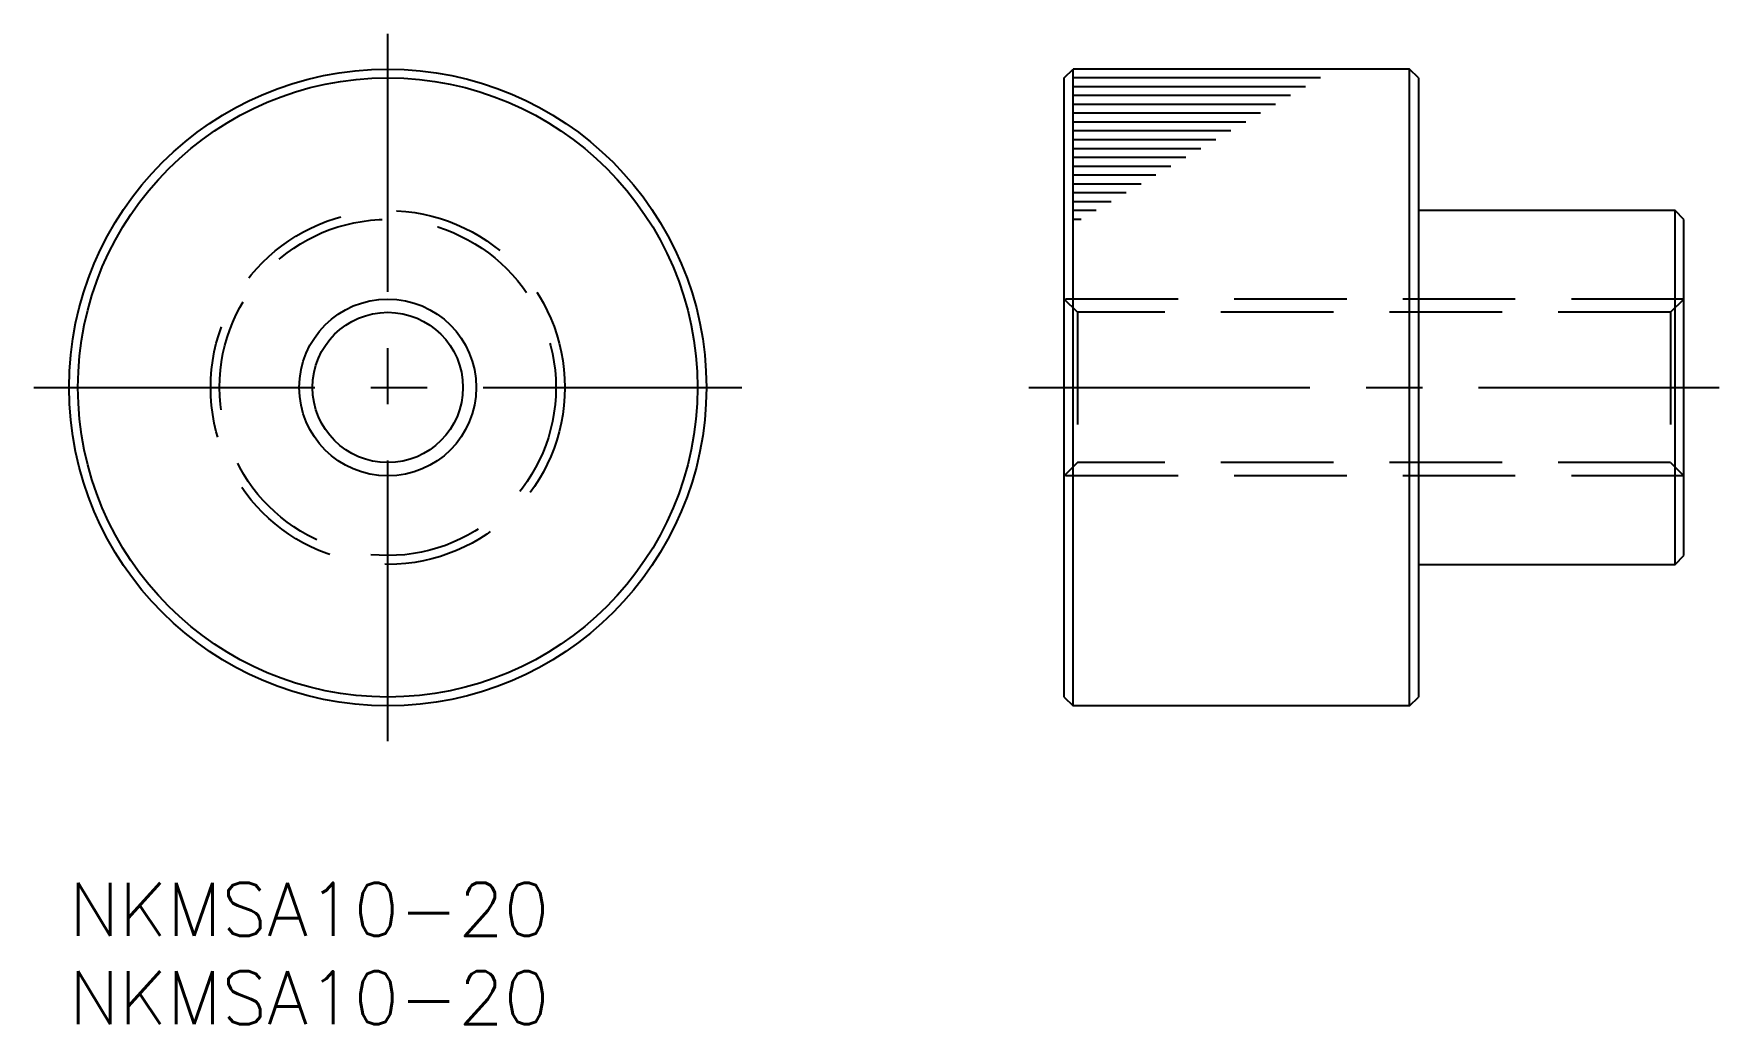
# Model space of a CAD drawing. Extents: x -2 to 93.2, y -8 to 48.
import ezdxf

# ---------------------------------------------------------------- set-up
doc = ezdxf.new("R2010")
doc.units = 0
doc.header["$LTSCALE"] = 0.5
doc.linetypes.add('CENTER', pattern=[50.8, 31.75, -6.35, 6.35, -6.35])
doc.linetypes.add('DASHED', pattern=[19.05, 12.7, -6.35])
doc.layers.get('0').update_dxf_attribs({"linetype": 'CONTINUOUS'})
for name, color, linetype in [('MSM_CENTER', 1, 'CENTER'), ('MSM_CONTINUOUS', 7, 'CONTINUOUS'), ('MSM_DASHED', 4, 'DASHED'), ('MSM_NARROW', 5, 'CONTINUOUS'), ('MSM_PART_NUMBER', 7, 'CONTINUOUS')]:
    doc.layers.add(name, color=color, linetype=linetype)
doc.styles.get("Standard").update_dxf_attribs({"font": 'txt.shx', "height": 3, "bigfont": 'bigfont.shx'})

# ---------------------------------------------------------------- blocks, each defined once
blk = doc.blocks.new('*U2')
at = {"layer": 'MSM_PART_NUMBER'}
blk.add_text('NKMSA10-20', height=3, dxfattribs=at).set_placement((0, -3))
blk = doc.blocks.new('*U3')
at = {"layer": 'MSM_PART_NUMBER'}
blk.add_text('NKMSA10-20', height=3, dxfattribs=at).set_placement((0, -8))

msp = doc.modelspace()

# ---------------------------------------------------------------- linework, layer by layer
msp.add_circle((18, 28), 4.25)
at = {"layer": 'MSM_CENTER'}
for p, q in [((18, 8), (18, 48)), ((-2, 28), (38, 28)), ((54.222, 28), (93.222, 28))]:
    msp.add_line(p, q, dxfattribs=at)
at = {"layer": 'MSM_CONTINUOUS'}
for p, q in [((56.222, 45.5), (56.722, 46)), ((56.722, 10), (56.722, 46)), ((75.722, 46), (56.722, 46)), ((75.722, 10), (75.722, 46)), ((76.222, 45.5), (75.722, 46)), ((56.222, 10.5), (56.222, 45.5)), ((76.222, 45.5), (76.222, 10.5)), ((90.722, 38), (76.222, 38)), ((90.722, 18), (90.722, 38)), ((91.222, 37.5), (90.722, 38)), ((91.222, 18.5), (91.222, 37.5)), ((90.722, 18), (91.222, 18.5)), ((76.222, 18), (90.722, 18)), ((56.222, 10.5), (56.722, 10)), ((75.722, 10), (76.222, 10.5)), ((75.722, 10), (56.722, 10))]:
    msp.add_line(p, q, dxfattribs=at)
for radius in [18, 17.5]:
    msp.add_circle((18, 28), radius, dxfattribs=at)
at = {"layer": 'MSM_DASHED'}
for p, q in [((91.222, 33), (56.222, 33)), ((56.972, 32.25), (56.222, 33)), ((90.472, 32.25), (91.222, 33)), ((56.972, 32.25), (56.972, 23.75)), ((90.472, 32.25), (56.972, 32.25)), ((90.472, 32.25), (90.472, 23.75)), ((56.972, 23.75), (56.222, 23)), ((91.222, 23), (56.222, 23)), ((90.472, 23.75), (56.972, 23.75)), ((90.472, 23.75), (91.222, 23))]:
    msp.add_line(p, q, dxfattribs=at)
for radius in [10, 9.5]:
    msp.add_circle((18, 28), radius, dxfattribs=at)
at = {"layer": 'MSM_NARROW'}
for p, q in [((70.688, 45.5), (56.722, 45.5)), ((69.844, 45), (56.722, 45)), ((68.999, 44.5), (56.722, 44.5)), ((68.155, 44), (56.722, 44)), ((67.311, 43.5), (56.722, 43.5)), ((66.466, 43), (56.722, 43)), ((65.622, 42.5), (56.722, 42.5)), ((64.777, 42), (56.722, 42)), ((63.933, 41.5), (56.722, 41.5)), ((63.088, 41), (56.722, 41)), ((62.244, 40.5), (56.722, 40.5)), ((61.399, 40), (56.722, 40)), ((60.555, 39.5), (56.722, 39.5)), ((59.71, 39), (56.722, 39)), ((58.866, 38.5), (56.722, 38.5)), ((58.022, 38), (56.722, 38)), ((57.177, 37.5), (56.722, 37.5))]:
    msp.add_line(p, q, dxfattribs=at)
msp.add_circle((18, 28), 5, dxfattribs=at)

# ---------------------------------------------------------------- block references
at = {"layer": 'MSM_CONTINUOUS'}
for name in ['*U2', '*U3']:
    msp.add_blockref(name, (0, 0), dxfattribs=at)

doc.saveas('drawing.dxf')
